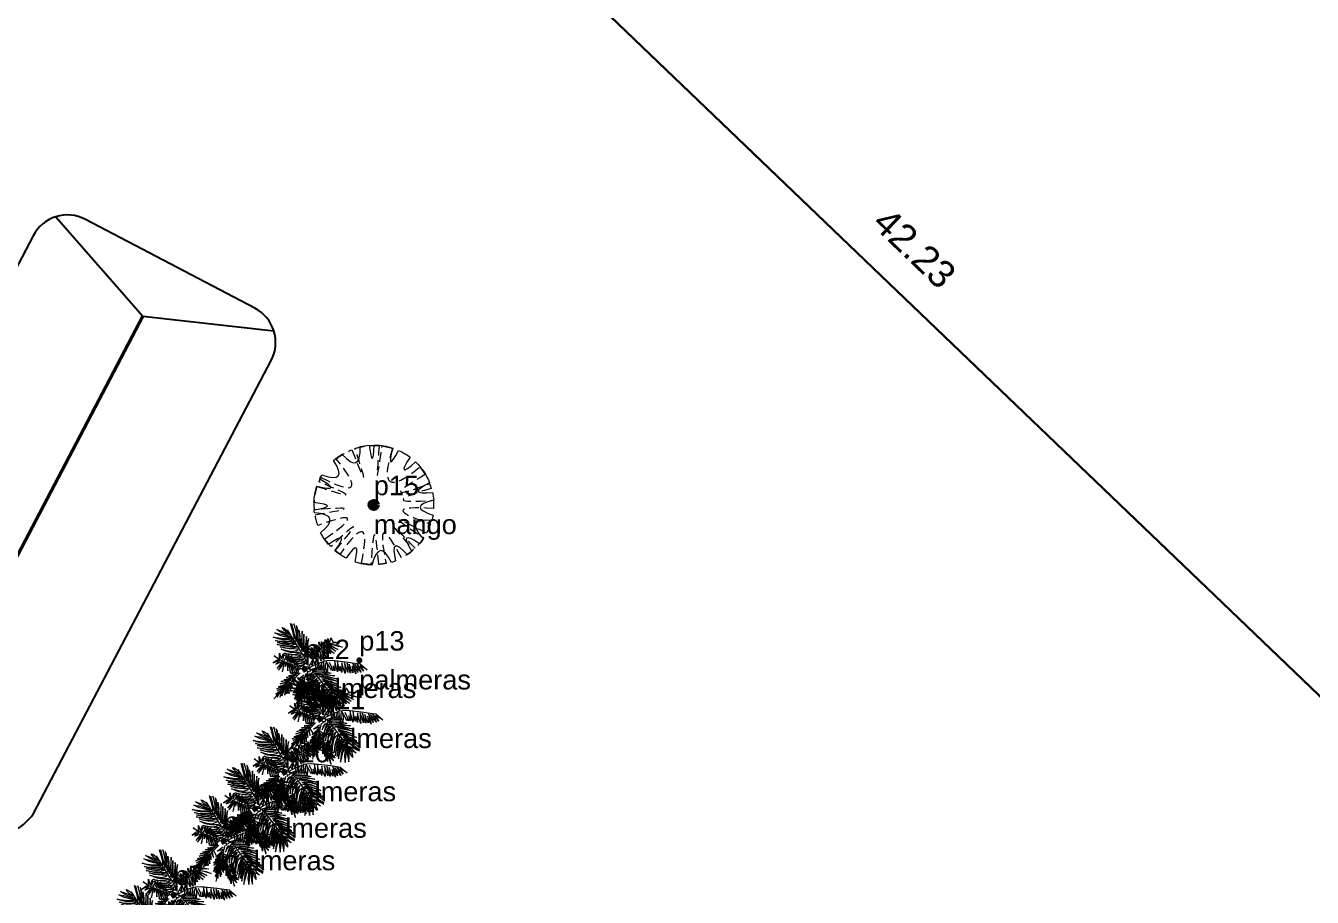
# Model space of a CAD drawing. Header units: metres. Extents: x 859577 to 860336, y 1645916 to 1646650.
# Drawn here: x 859988.49 to 860021.57, y 1646051.76 to 1646074.18 of the extents above; entities that cross this region are included whole.
import ezdxf

# ---------------------------------------------------------------- set-up
doc = ezdxf.new("R2010")
doc.units = ezdxf.units.M
doc.linetypes.add('DASHED', pattern=[0.75, 0.5, -0.25])
for name, color, linetype in [('A-SENDEROS', 97, 'Continuous'), ('C-PROP-LINE', 230, 'Continuous'), ('C-PROP-LINE-TEXT', 7, 'Continuous')]:
    doc.layers.add(name, color=color, linetype=linetype)
for name, color, linetype, lineweight in [('HATCH', 253, 'Continuous', 0), ('mango', 174, 'Continuous', 100), ('palmeras', 174, 'Continuous', 100), ('VEGETATION', 7, 'Continuous', 0), ('VIEW THIC 0.0', 7, 'Continuous', 0)]:
    doc.layers.add(name, color=color, linetype=linetype, lineweight=lineweight)
doc.styles.get("Standard").update_dxf_attribs({"font": 'arial.ttf'})

# ---------------------------------------------------------------- blocks, each defined once
blk = doc.blocks.new('06092026_CAMPO')
at = {"layer": 'mango'}
blk.add_point((859997.439, 1646061.853, 40.707), dxfattribs=at)
at = {"layer": 'palmeras'}
for p in [(859997.067, 1646057.857, 40.652), (859995.66, 1646057.637, 40.469), (859996.059, 1646056.349, 40.558), (859995.143, 1646054.982, 40.561), (859994.388, 1646054.042, 40.49), (859993.577, 1646053.207, 40.425), (859992.291, 1646051.821, 40.314)]:
    blk.add_point(p, dxfattribs=at)
at = {"layer": 'mango'}
for s, p in [('p15', (859997.439, 1646062.103)), ('mango', (859997.439, 1646061.103))]:
    blk.add_text(s, height=0.5, dxfattribs=at).set_placement(p)
at = {"layer": 'palmeras'}
for s, p in [('p12', (859995.66, 1646057.887)), ('p13', (859997.067, 1646058.107)), ('palmeras', (859995.66, 1646056.887)), ('palmeras', (859997.067, 1646057.107)), ('p11', (859996.059, 1646056.599)), ('palmeras', (859996.059, 1646055.599)), ('p10', (859995.143, 1646055.232)), ('p9', (859994.388, 1646054.292)), ('palmeras', (859995.143, 1646054.232)), ('p8', (859993.577, 1646053.457)), ('palmeras', (859994.388, 1646053.292)), ('palmeras', (859993.577, 1646052.457)), ('p7', (859992.291, 1646052.071))]:
    blk.add_text(s, height=0.5, dxfattribs=at).set_placement(p)
blk = doc.blocks.new('v8')
at = {"layer": 'VEGETATION', "extrusion": (-5.08599e-09, -1.37735e-08, 1)}
for p, q in [((18816.478, 35232.438, 0), (18816.463, 35232.465, 0)), ((18816.463, 35232.465, 0), (18816.487, 35232.457, 0)), ((18816.487, 35232.457, 0), (18816.531, 35232.425, 0)), ((18816.62, 35232.39, 0), (18816.584, 35232.522, 0)), ((18816.651, 35232.327, 0), (18816.598, 35232.519, 0)), ((18816.598, 35232.519, 0), (18816.624, 35232.412, 0)), ((18816.672, 35232.385, 0), (18816.63, 35232.518, 0)), ((18816.63, 35232.518, 0), (18816.662, 35232.386, 0)), ((18816.684, 35232.46, 0), (18816.666, 35232.495, 0)), ((18816.666, 35232.495, 0), (18816.687, 35232.358, 0)), ((18816.695, 35232.329, 0), (18816.684, 35232.46, 0)), ((18816.405, 35232.304, 0), (18816.336, 35232.327, 0)), ((18816.336, 35232.327, 0), (18816.411, 35232.317, 0)), ((18816.434, 35232.352, 0), (18816.359, 35232.39, 0)), ((18816.359, 35232.39, 0), (18816.425, 35232.377, 0)), ((18816.426, 35232.263, 0), (18816.369, 35232.282, 0)), ((18816.369, 35232.282, 0), (18816.441, 35232.271, 0)), ((18816.426, 35232.409, 0), (18816.385, 35232.438, 0)), ((18816.385, 35232.438, 0), (18816.455, 35232.413, 0)), ((18816.469, 35232.29, 0), (18816.405, 35232.304, 0)), ((18816.411, 35232.317, 0), (18816.488, 35232.307, 0)), ((18816.425, 35232.377, 0), (18816.49, 35232.359, 0)), ((18816.469, 35232.385, 0), (18816.426, 35232.409, 0)), ((18816.482, 35232.249, 0), (18816.426, 35232.263, 0)), ((18816.495, 35232.334, 0), (18816.434, 35232.352, 0)), ((18816.441, 35232.271, 0), (18816.515, 35232.27, 0)), ((18816.455, 35232.413, 0), (18816.507, 35232.392, 0)), ((18816.54, 35232.354, 0), (18816.469, 35232.385, 0)), ((18816.514, 35232.291, 0), (18816.469, 35232.29, 0)), ((18816.514, 35232.402, 0), (18816.478, 35232.438, 0)), ((18816.488, 35232.307, 0), (18816.547, 35232.311, 0)), ((18816.49, 35232.359, 0), (18816.547, 35232.339, 0)), ((18816.563, 35232.318, 0), (18816.495, 35232.334, 0)), ((18816.507, 35232.392, 0), (18816.562, 35232.368, 0)), ((18816.562, 35232.368, 0), (18816.514, 35232.402, 0)), ((18816.567, 35232.293, 0), (18816.514, 35232.291, 0)), ((18816.515, 35232.27, 0), (18816.564, 35232.274, 0)), ((18816.531, 35232.425, 0), (18816.567, 35232.374, 0)), ((18816.535, 35232.433, 0), (18816.77, 35232.055)), ((18816.6, 35232.264, 0), (18816.535, 35232.253, 0)), ((18816.59, 35232.332, 0), (18816.54, 35232.354, 0)), ((18816.547, 35232.339, 0), (18816.59, 35232.332, 0)), ((18816.547, 35232.311, 0), (18816.605, 35232.314, 0)), ((18816.605, 35232.314, 0), (18816.563, 35232.318, 0)), ((18816.564, 35232.274, 0), (18816.599, 35232.285, 0)), ((18816.618, 35232.3, 0), (18816.567, 35232.293, 0)), ((18816.599, 35232.285, 0), (18816.618, 35232.3, 0)), ((18816.642, 35232.268, 0), (18816.6, 35232.264, 0)), ((18816.638, 35232.306, 0), (18816.62, 35232.39, 0)), ((18816.624, 35232.412, 0), (18816.638, 35232.306, 0)), ((18816.627, 35232.257, 0), (18816.642, 35232.268, 0)), ((18816.663, 35232.265, 0), (18816.651, 35232.327, 0)), ((18816.662, 35232.386, 0), (18816.663, 35232.265, 0)), ((18816.679, 35232.295, 0), (18816.672, 35232.385, 0)), ((18816.686, 35232.238, 0), (18816.679, 35232.295, 0)), ((18816.687, 35232.358, 0), (18816.686, 35232.238, 0)), ((18816.702, 35232.23, 0), (18816.695, 35232.329, 0)), ((18816.724, 35232.289, 0), (18816.701, 35232.431, 0)), ((18816.701, 35232.431, 0), (18816.717, 35232.343, 0)), ((18816.717, 35232.343, 0), (18816.707, 35232.239, 0)), ((18816.721, 35232.185, 0), (18816.724, 35232.289, 0)), ((18816.744, 35232.333, 0), (18816.737, 35232.253, 0)), ((18816.749, 35232.413, 0), (18816.744, 35232.333, 0)), ((18816.747, 35232.178, 0), (18816.752, 35232.263, 0)), ((18816.752, 35232.263, 0), (18816.749, 35232.413, 0)), ((18816.77, 35232.268, 0), (18816.758, 35232.192, 0)), ((18816.773, 35232.369, 0), (18816.77, 35232.268, 0)), ((18816.78, 35232.248, 0), (18816.773, 35232.369, 0)), ((18816.81, 35232.339, 0), (18816.802, 35232.257, 0)), ((18816.816, 35232.241, 0), (18816.81, 35232.339, 0)), ((18816.84, 35232.31, 0), (18816.825, 35232.231, 0)), ((18816.828, 35232.17, 0), (18816.84, 35232.31, 0)), ((18816.992, 35232.203, 0), (18816.991, 35232.259, 0)), ((18816.991, 35232.259, 0), (18817.015, 35232.206, 0)), ((18817.03, 35232.204, 0), (18817.028, 35232.265, 0)), ((18817.028, 35232.265, 0), (18817.049, 35232.203, 0)), ((18817.072, 35232.226, 0), (18817.078, 35232.295, 0)), ((18817.078, 35232.295, 0), (18817.087, 35232.275, 0)), ((18817.087, 35232.275, 0), (18817.089, 35232.207, 0)), ((18817.102, 35232.243, 0), (18817.117, 35232.311, 0)), ((18817.117, 35232.311, 0), (18817.143, 35232.224, 0)), ((18817.145, 35232.24, 0), (18817.154, 35232.293, 0)), ((18817.154, 35232.293, 0), (18817.159, 35232.319, 0)), ((18817.159, 35232.319, 0), (18817.178, 35232.287, 0)), ((18817.178, 35232.287, 0), (18817.19, 35232.262, 0)), ((18817.19, 35232.262, 0), (18817.292, 35232.25, 0)), ((18816.481, 35232.201, 0), (18816.394, 35232.223, 0)), ((18816.394, 35232.223, 0), (18816.48, 35232.212, 0)), ((18816.477, 35232.228, 0), (18816.398, 35232.252, 0)), ((18816.398, 35232.252, 0), (18816.467, 35232.238, 0)), ((18816.427, 35232.014, 0), (18816.424, 35232.098)), ((18816.424, 35232.098), (18816.448, 35232.015, 0)), ((18816.507, 35232.168), (18816.436, 35232.19)), ((18816.436, 35232.19), (18816.496, 35232.179)), ((18816.503, 35232.132), (18816.447, 35232.158)), ((18816.447, 35232.158), (18816.494, 35232.145)), ((18816.448, 35232.015, 0), (18816.482, 35232.096)), ((18816.467, 35232.238, 0), (18816.527, 35232.235, 0)), ((18816.482, 35232.096), (18816.471, 35232.007, 0)), ((18816.545, 35232.219, 0), (18816.477, 35232.228, 0)), ((18816.48, 35232.212, 0), (18816.543, 35232.203, 0)), ((18816.531, 35232.192, 0), (18816.481, 35232.201, 0)), ((18816.535, 35232.253, 0), (18816.482, 35232.249, 0)), ((18816.545, 35232.083), (18816.493, 35232.099)), ((18816.493, 35232.099), (18816.558, 35232.087)), ((18816.494, 35232.145), (18816.55, 35232.132)), ((18816.494, 35232.065), (18816.52, 35232.078)), ((18816.496, 35232.179), (18816.56, 35232.172, 0)), ((18816.548, 35232.116), (18816.503, 35232.132)), ((18816.52, 35232.078), (18816.506, 35232.024, 0)), ((18816.562, 35232.16, 0), (18816.507, 35232.168)), ((18816.527, 35232.235, 0), (18816.579, 35232.243, 0)), ((18816.58, 35232.191, 0), (18816.531, 35232.192, 0)), ((18816.543, 35232.203, 0), (18816.599, 35232.21, 0)), ((18816.562, 35232.077), (18816.543, 35232.036)), ((18816.611, 35232.232, 0), (18816.545, 35232.219, 0)), ((18816.597, 35232.074), (18816.545, 35232.083)), ((18816.599, 35232.104), (18816.548, 35232.116)), ((18816.549, 35232.064), (18816.562, 35232.077)), ((18816.55, 35232.132), (18816.62, 35232.123)), ((18816.558, 35232.087), (18816.628, 35232.08)), ((18816.56, 35232.172, 0), (18816.611, 35232.174, 0)), ((18816.619, 35232.159, 0), (18816.562, 35232.16, 0)), ((18816.579, 35232.243, 0), (18816.627, 35232.257, 0)), ((18816.638, 35232.191, 0), (18816.58, 35232.191, 0)), ((18816.599, 35232.21, 0), (18816.637, 35232.224, 0)), ((18816.658, 35232.106), (18816.599, 35232.104)), ((18816.664, 35232.234, 0), (18816.611, 35232.232, 0)), ((18816.611, 35232.174, 0), (18816.677, 35232.191, 0)), ((18816.682, 35232.155, 0), (18816.619, 35232.159, 0)), ((18816.62, 35232.123), (18816.668, 35232.139, 0)), ((18816.628, 35232.08), (18816.673, 35232.089)), ((18816.637, 35232.224, 0), (18816.664, 35232.234, 0)), ((18816.677, 35232.191, 0), (18816.638, 35232.191, 0)), ((18816.708, 35232.11, 0), (18816.658, 35232.106)), ((18816.668, 35232.139, 0), (18816.693, 35232.151, 0)), ((18816.673, 35232.089), (18816.713, 35232.105, 0)), ((18816.693, 35232.151, 0), (18816.682, 35232.155, 0)), ((18816.705, 35232.198, 0), (18816.702, 35232.23, 0)), ((18816.707, 35232.239, 0), (18816.705, 35232.198, 0)), ((18816.713, 35232.105, 0), (18816.708, 35232.11, 0)), ((18816.778, 35232.067), (18816.711, 35232.102)), ((18816.711, 35232.102), (18816.762, 35232.085)), ((18816.728, 35232.176, 0), (18816.721, 35232.185, 0)), ((18816.737, 35232.253, 0), (18816.728, 35232.176, 0)), ((18816.758, 35232.192, 0), (18816.744, 35232.135, 0)), ((18816.744, 35232.135, 0), (18816.747, 35232.178, 0)), ((18816.762, 35232.085), (18816.807, 35232.066)), ((18816.785, 35232.177, 0), (18816.765, 35232.116, 0)), ((18816.765, 35232.116, 0), (18816.767, 35232.153, 0)), ((18816.767, 35232.153, 0), (18816.78, 35232.248, 0)), ((18816.899, 35232.04, 0), (18816.775, 35232.127, 0)), ((18816.775, 35232.127, 0), (18816.918, 35232.046, 0)), ((18816.812, 35232.148, 0), (18816.783, 35232.068)), ((18816.783, 35232.068), (18816.8, 35232.141, 0)), ((18816.802, 35232.257, 0), (18816.785, 35232.177, 0)), ((18816.793, 35232.035), (18816.814, 35232.079, 0)), ((18816.8, 35232.141, 0), (18816.816, 35232.241, 0)), ((18816.918, 35232.046, 0), (18816.806, 35232.149, 0)), ((18816.806, 35232.149, 0), (18816.94, 35232.06, 0)), ((18816.825, 35232.231, 0), (18816.812, 35232.148, 0)), ((18816.814, 35232.079, 0), (18816.828, 35232.17, 0)), ((18816.94, 35232.06, 0), (18816.834, 35232.18, 0)), ((18816.834, 35232.18, 0), (18816.959, 35232.068, 0)), ((18816.885, 35232.16, 0), (18816.883, 35232.18, 0)), ((18816.883, 35232.18, 0), (18816.958, 35232.104, 0)), ((18816.959, 35232.068, 0), (18816.885, 35232.16, 0)), ((18816.905, 35232.008), (18816.968, 35232.097, 0)), ((18816.933, 35232.152, 0), (18816.916, 35232.203, 0)), ((18816.916, 35232.203, 0), (18816.973, 35232.129, 0)), ((18816.958, 35232.104, 0), (18816.933, 35232.152, 0)), ((18816.983, 35232.121, 0), (18816.956, 35232.218, 0)), ((18816.956, 35232.218, 0), (18817.01, 35232.119, 0)), ((18816.968, 35232.097, 0), (18817.022, 35232.164, 0)), ((18816.976, 35232.111, 0), (18816.97, 35232.107, 0)), ((18816.97, 35232.107, 0), (18816.974, 35232.024, 0)), ((18816.973, 35232.129, 0), (18816.983, 35232.121, 0)), ((18816.995, 35232.049, 0), (18816.976, 35232.111, 0)), ((18817.01, 35232.119, 0), (18816.992, 35232.203, 0)), ((18817.03, 35232.049, 0), (18817.001, 35232.124, 0)), ((18817.001, 35232.124, 0), (18817.015, 35232.05, 0)), ((18817.015, 35232.206, 0), (18817.036, 35232.129, 0)), ((18817.022, 35232.164, 0), (18817.083, 35232.211, 0)), ((18817.089, 35232.043, 0), (18817.026, 35232.136, 0)), ((18817.026, 35232.136, 0), (18817.052, 35232.055, 0)), ((18817.036, 35232.129, 0), (18817.03, 35232.204, 0)), ((18817.049, 35232.203, 0), (18817.062, 35232.139, 0)), ((18817.064, 35232.13, 0), (18817.053, 35232.137, 0)), ((18817.053, 35232.137, 0), (18817.089, 35232.043, 0)), ((18817.062, 35232.139, 0), (18817.068, 35232.143, 0)), ((18817.128, 35232.062, 0), (18817.064, 35232.13, 0)), ((18817.068, 35232.143, 0), (18817.072, 35232.226, 0)), ((18817.207, 35232.094, 0), (18817.072, 35232.192, 0)), ((18817.072, 35232.192, 0), (18817.154, 35232.108, 0)), ((18817.158, 35232.088, 0), (18817.076, 35232.157, 0)), ((18817.076, 35232.157, 0), (18817.106, 35232.112, 0)), ((18817.083, 35232.211, 0), (18817.16, 35232.239, 0)), ((18817.089, 35232.207, 0), (18817.095, 35232.174, 0)), ((18817.232, 35232.127, 0), (18817.09, 35232.202, 0)), ((18817.09, 35232.202, 0), (18817.207, 35232.094, 0)), ((18817.095, 35232.174, 0), (18817.1, 35232.183, 0)), ((18817.1, 35232.183, 0), (18817.102, 35232.243, 0)), ((18817.106, 35232.112, 0), (18817.128, 35232.062, 0)), ((18817.261, 35232.151, 0), (18817.111, 35232.218, 0)), ((18817.111, 35232.218, 0), (18817.232, 35232.127, 0)), ((18817.223, 35232.209, 0), (18817.129, 35232.226, 0)), ((18817.129, 35232.226, 0), (18817.261, 35232.151, 0)), ((18817.143, 35232.224, 0), (18817.145, 35232.24, 0)), ((18817.154, 35232.231, 0), (18817.252, 35232.211, 0)), ((18817.154, 35232.108, 0), (18817.158, 35232.088, 0)), ((18817.16, 35232.239, 0), (18817.211, 35232.25, 0)), ((18817.211, 35232.25, 0), (18817.258, 35232.252, 0)), ((18817.27, 35232.195, 0), (18817.223, 35232.209, 0)), ((18817.252, 35232.211, 0), (18817.322, 35232.183, 0)), ((18817.258, 35232.252, 0), (18817.292, 35232.25, 0)), ((18817.322, 35232.183, 0), (18817.27, 35232.195, 0)), ((18816.389, 35231.995, 0), (18816.334, 35231.958, 0)), ((18816.334, 35231.958, 0), (18816.379, 35231.978, 0)), ((18816.418, 35232.009, 0), (18816.35, 35232.061, 0)), ((18816.35, 35232.061, 0), (18816.427, 35232.014, 0)), ((18816.43, 35231.993, 0), (18816.372, 35231.942, 0)), ((18816.372, 35231.942, 0), (18816.471, 35231.983, 0)), ((18816.379, 35231.978, 0), (18816.43, 35231.993, 0)), ((18816.471, 35231.983, 0), (18816.388, 35231.881, 0)), ((18816.417, 35232.005, 0), (18816.389, 35231.995, 0)), ((18816.429, 35231.894, 0), (18816.411, 35231.857, 0)), ((18816.411, 35231.857, 0), (18816.442, 35231.892, 0)), ((18816.655, 35231.914, 0), (18816.418, 35232.009, 0)), ((18816.473, 35231.989, 0), (18816.429, 35231.894, 0)), ((18816.442, 35231.892, 0), (18816.492, 35231.972, 0)), ((18816.468, 35231.833, 0), (18816.494, 35231.939, 0)), ((18816.483, 35231.932, 0), (18816.47, 35231.842, 0)), ((18816.471, 35232.007, 0), (18816.483, 35232.044)), ((18816.483, 35232.044), (18816.494, 35232.065)), ((18816.492, 35231.972, 0), (18816.483, 35231.932, 0)), ((18816.49, 35231.993, 0), (18816.515, 35232.026, 0)), ((18816.506, 35232.024, 0), (18816.49, 35231.993, 0)), ((18816.494, 35231.939, 0), (18816.515, 35231.968, 0)), ((18816.515, 35231.968, 0), (18816.506, 35231.908, 0)), ((18816.506, 35231.908, 0), (18816.531, 35231.965, 0)), ((18816.515, 35232.026, 0), (18816.549, 35232.064)), ((18816.52, 35231.997, 0), (18816.56, 35232.043)), ((18816.543, 35232.036), (18816.52, 35231.997, 0)), ((18816.531, 35231.965, 0), (18816.545, 35231.847, 0)), ((18816.606, 35232.031), (18816.533, 35232.054)), ((18816.533, 35232.054), (18816.6, 35232.041)), ((18816.564, 35232.024), (18816.534, 35231.978, 0)), ((18816.534, 35231.978, 0), (18816.579, 35232.02)), ((18816.545, 35231.847, 0), (18816.551, 35231.934, 0)), ((18816.605, 35232), (18816.547, 35232.019, 0)), ((18816.547, 35232.019, 0), (18816.619, 35232.004)), ((18816.551, 35231.934, 0), (18816.556, 35231.955, 0)), ((18816.556, 35231.955, 0), (18816.567, 35231.884, 0)), ((18816.557, 35231.971, 0), (18816.635, 35232.013)), ((18816.568, 35231.989, 0), (18816.557, 35231.971, 0)), ((18816.56, 35232.043), (18816.605, 35232.063)), ((18816.605, 35232.063), (18816.564, 35232.024)), ((18816.645, 35232.041), (18816.568, 35231.989, 0)), ((18816.574, 35231.888, 0), (18816.582, 35231.95, 0)), ((18816.579, 35232.02), (18816.604, 35232.032)), ((18816.582, 35231.95, 0), (18816.593, 35231.881, 0)), ((18816.618, 35231.988, 0), (18816.584, 35231.96, 0)), ((18816.584, 35231.96, 0), (18816.597, 35231.959, 0)), ((18816.652, 35232.068), (18816.597, 35232.074)), ((18816.597, 35231.959, 0), (18816.649, 35231.979, 0)), ((18816.6, 35232.041), (18816.656, 35232.043)), ((18816.604, 35232.032), (18816.645, 35232.041)), ((18816.666, 35231.996), (18816.605, 35232)), ((18816.651, 35232.029), (18816.606, 35232.031)), ((18816.61, 35231.862, 0), (18816.611, 35231.929, 0)), ((18816.713, 35231.977), (18816.611, 35231.985, 0)), ((18816.611, 35231.985, 0), (18816.682, 35231.979)), ((18816.611, 35231.929, 0), (18816.626, 35231.869, 0)), ((18816.661, 35231.952, 0), (18816.617, 35231.964, 0)), ((18816.617, 35231.964, 0), (18816.667, 35231.954, 0)), ((18816.688, 35232.018), (18816.618, 35231.988, 0)), ((18816.619, 35232.004), (18816.682, 35232.006)), ((18816.643, 35231.952, 0), (18816.631, 35231.942, 0)), ((18816.631, 35231.942, 0), (18816.646, 35231.941, 0)), ((18816.635, 35232.013), (18816.688, 35232.018)), ((18816.635, 35231.875, 0), (18816.645, 35231.917, 0)), ((18816.713, 35231.99), (18816.643, 35231.952, 0)), ((18816.645, 35231.917, 0), (18816.654, 35231.881, 0)), ((18816.646, 35231.941, 0), (18816.673, 35231.943, 0)), ((18816.649, 35231.979, 0), (18816.713, 35231.99)), ((18816.705, 35232.041), (18816.651, 35232.029)), ((18816.706, 35232.07), (18816.652, 35232.068)), ((18816.779, 35231.856, 0), (18816.655, 35231.914, 0)), ((18816.656, 35232.043), (18816.7, 35232.052)), ((18816.717, 35231.945, 0), (18816.661, 35231.952, 0)), ((18816.718, 35232.003), (18816.666, 35231.996)), ((18816.667, 35231.954, 0), (18816.712, 35231.957, 0)), ((18816.699, 35231.941, 0), (18816.67, 35231.921, 0)), ((18816.67, 35231.921, 0), (18816.686, 35231.916, 0)), ((18816.672, 35231.864, 0), (18816.681, 35231.892, 0)), ((18816.673, 35231.943, 0), (18816.757, 35231.967)), ((18816.675, 35231.915, 0), (18816.719, 35231.918, 0)), ((18816.732, 35231.909, 0), (18816.675, 35231.915, 0)), ((18816.681, 35231.892, 0), (18816.687, 35231.895, 0)), ((18816.682, 35232.006), (18816.725, 35232.031)), ((18816.682, 35231.979), (18816.73, 35231.99)), ((18816.686, 35231.916, 0), (18816.706, 35231.921, 0)), ((18816.687, 35231.895, 0), (18816.69, 35231.885, 0)), ((18816.757, 35231.967), (18816.699, 35231.941, 0)), ((18816.7, 35232.052), (18816.734, 35232.071)), ((18816.756, 35232.048), (18816.705, 35232.041)), ((18816.734, 35232.071), (18816.706, 35232.07)), ((18816.706, 35231.921, 0), (18816.783, 35231.939)), ((18816.712, 35231.957, 0), (18816.769, 35231.966)), ((18816.777, 35231.986), (18816.713, 35231.977)), ((18816.779, 35231.954), (18816.717, 35231.945, 0)), ((18816.767, 35232.015), (18816.718, 35232.003)), ((18816.719, 35231.918, 0), (18816.763, 35231.931, 0)), ((18816.783, 35231.939), (18816.72, 35231.896, 0)), ((18816.725, 35232.031), (18816.756, 35232.048)), ((18816.73, 35231.99), (18816.775, 35232.012)), ((18816.777, 35231.922, 0), (18816.732, 35231.909, 0)), ((18816.763, 35231.931, 0), (18816.807, 35231.954)), ((18816.775, 35232.012), (18816.767, 35232.015)), ((18816.769, 35231.966), (18816.787, 35231.977)), ((18816.77, 35232.055), (18816.838, 35231.926)), ((18816.789, 35231.983), (18816.777, 35231.986)), ((18816.874, 35232.038), (18816.778, 35232.067)), ((18816.807, 35231.954), (18816.779, 35231.954)), ((18816.787, 35231.977), (18816.789, 35231.983)), ((18816.807, 35232.066), (18816.899, 35232.04, 0)), ((18816.824, 35231.897, 0), (18816.82, 35231.897, 0)), ((18816.839, 35231.894, 0), (18816.905, 35232.008)), ((18816.839, 35231.894, 0), (18816.839, 35231.894, 0)), ((18816.843, 35231.882, 0), (18816.905, 35231.917)), ((18816.897, 35231.922), (18816.875, 35231.953)), ((18816.9, 35231.95), (18816.897, 35231.922)), ((18816.904, 35232.003), (18816.9, 35231.95)), ((18816.938, 35231.935), (18816.904, 35232.019)), ((18816.904, 35232.019), (18816.904, 35232.003)), ((18816.905, 35231.917), (18816.994, 35231.959)), ((18816.947, 35232.004), (18816.938, 35231.935)), ((18816.946, 35232.074, 0), (18816.943, 35232.064, 0)), ((18816.943, 35232.064, 0), (18816.947, 35232.004)), ((18816.956, 35232.041, 0), (18816.946, 35232.074, 0)), ((18816.948, 35231.905), (18816.953, 35231.936)), ((18816.955, 35231.866, 0), (18816.948, 35231.905)), ((18816.973, 35231.925), (18816.955, 35231.866, 0)), ((18816.965, 35231.974), (18816.956, 35232.041, 0)), ((18816.976, 35231.955), (18816.965, 35231.974)), ((18816.995, 35231.953), (18816.973, 35231.925)), ((18816.974, 35232.024, 0), (18816.976, 35231.955)), ((18816.992, 35231.919), (18816.995, 35231.953)), ((18817.018, 35231.925), (18816.992, 35231.866)), ((18816.992, 35231.866), (18816.992, 35231.919)), ((18816.994, 35231.959), (18817.069, 35231.987, 0)), ((18817.022, 35231.99, 0), (18816.995, 35232.049, 0)), ((18817.015, 35232.05, 0), (18817.022, 35231.99, 0)), ((18817.03, 35231.97), (18817.018, 35231.925)), ((18817.024, 35231.859), (18817.028, 35231.903)), ((18817.042, 35231.891), (18817.024, 35231.859)), ((18817.028, 35231.903), (18817.035, 35231.97)), ((18817.059, 35231.999, 0), (18817.03, 35232.049, 0)), ((18817.035, 35231.97), (18817.03, 35231.97)), ((18817.055, 35231.929), (18817.042, 35231.891)), ((18817.052, 35232.055, 0), (18817.059, 35231.999, 0)), ((18817.061, 35231.894), (18817.059, 35231.971)), ((18817.07, 35231.842), (18817.061, 35231.894)), ((18817.069, 35231.987, 0), (18817.105, 35231.992, 0)), ((18817.081, 35231.906), (18817.07, 35231.842)), ((18817.083, 35231.961), (18817.081, 35231.906)), ((18817.095, 35231.871), (18817.081, 35231.919)), ((18817.129, 35231.926), (18817.093, 35231.986, 0)), ((18817.105, 35231.992, 0), (18817.178, 35231.997, 0)), ((18817.107, 35231.96, 0), (18817.115, 35231.895)), ((18817.115, 35231.895), (18817.111, 35231.823)), ((18817.168, 35231.848), (18817.129, 35231.926)), ((18817.171, 35231.904), (18817.144, 35231.966, 0)), ((18817.186, 35231.848), (18817.171, 35231.904)), ((18817.178, 35231.997, 0), (18817.411, 35231.971, 0)), ((18817.22, 35231.845), (18817.196, 35231.917)), ((18817.196, 35231.917), (18817.198, 35231.849)), ((18817.254, 35231.829), (18817.216, 35231.984, 0)), ((18817.216, 35231.984, 0), (18817.22, 35231.845)), ((18817.287, 35231.843), (18817.257, 35231.978, 0)), ((18817.257, 35231.978, 0), (18817.257, 35231.846)), ((18817.295, 35231.914, 0), (18817.287, 35231.843)), ((18817.319, 35231.823), (18817.295, 35231.914, 0)), ((18817.341, 35231.873, 0), (18817.319, 35231.959, 0)), ((18817.319, 35231.959, 0), (18817.319, 35231.823)), ((18817.405, 35231.819), (18817.359, 35231.959, 0)), ((18817.359, 35231.959, 0), (18817.361, 35231.899, 0)), ((18817.361, 35231.899, 0), (18817.368, 35231.809)), ((18817.441, 35231.811), (18817.393, 35231.956, 0)), ((18817.393, 35231.956, 0), (18817.4, 35231.876, 0)), ((18817.411, 35231.971, 0), (18817.504, 35231.956, 0)), ((18817.451, 35231.865, 0), (18817.425, 35231.939, 0)), ((18817.425, 35231.939, 0), (18817.44, 35231.851, 0)), ((18817.517, 35231.8), (18817.466, 35231.911, 0)), ((18817.466, 35231.911, 0), (18817.478, 35231.817)), ((18817.546, 35231.821, 0), (18817.477, 35231.948, 0)), ((18817.477, 35231.948, 0), (18817.517, 35231.8)), ((18817.504, 35231.956, 0), (18817.582, 35231.945, 0)), ((18817.594, 35231.826, 0), (18817.506, 35231.939, 0)), ((18817.506, 35231.939, 0), (18817.536, 35231.874, 0)), ((18817.628, 35231.842, 0), (18817.534, 35231.947, 0)), ((18817.534, 35231.947, 0), (18817.594, 35231.826, 0)), ((18817.683, 35231.861, 0), (18817.58, 35231.92, 0)), ((18817.58, 35231.92, 0), (18817.628, 35231.842, 0)), ((18817.582, 35231.945, 0), (18817.683, 35231.861, 0)), ((18816.346, 35231.445, 0), (18816.719, 35231.817, 0)), ((18816.437, 35231.659, 0), (18816.588, 35231.712, 0)), ((18816.449, 35231.691, 0), (18816.627, 35231.74, 0)), ((18816.588, 35231.712, 0), (18816.449, 35231.691, 0)), ((18816.49, 35231.715, 0), (18816.642, 35231.757, 0)), ((18816.627, 35231.74, 0), (18816.49, 35231.715, 0)), ((18816.52, 35231.748, 0), (18816.671, 35231.783, 0)), ((18816.642, 35231.757, 0), (18816.52, 35231.748, 0)), ((18816.557, 35231.773, 0), (18816.702, 35231.81, 0)), ((18816.671, 35231.783, 0), (18816.557, 35231.773, 0)), ((18816.567, 35231.884, 0), (18816.583, 35231.815, 0)), ((18816.583, 35231.815, 0), (18816.574, 35231.888, 0)), ((18816.581, 35231.808, 0), (18816.704, 35231.834, 0)), ((18816.702, 35231.81, 0), (18816.581, 35231.808, 0)), ((18816.593, 35231.881, 0), (18816.615, 35231.803, 0)), ((18816.602, 35231.702, 0), (18816.613, 35231.712, 0)), ((18816.615, 35231.803, 0), (18816.61, 35231.862, 0)), ((18816.613, 35231.712, 0), (18816.641, 35231.636, 0)), ((18816.626, 35231.869, 0), (18816.639, 35231.814, 0)), ((18816.626, 35231.725, 0), (18816.639, 35231.737, 0)), ((18816.641, 35231.636, 0), (18816.626, 35231.725, 0)), ((18816.639, 35231.814, 0), (18816.635, 35231.875, 0)), ((18816.639, 35231.737, 0), (18816.685, 35231.659, 0)), ((18816.654, 35231.881, 0), (18816.663, 35231.817, 0)), ((18816.663, 35231.817, 0), (18816.672, 35231.864, 0)), ((18816.663, 35231.601, 0), (18816.77, 35231.716, 0)), ((18816.672, 35231.644, 0), (18816.782, 35231.753, 0)), ((18816.77, 35231.716, 0), (18816.672, 35231.644, 0)), ((18816.681, 35231.295, 0), (18816.806, 35231.808, 0)), ((18816.69, 35231.885, 0), (18816.688, 35231.839, 0)), ((18816.688, 35231.839, 0), (18816.703, 35231.865, 0)), ((18816.692, 35231.728, 0), (18816.778, 35231.79, 0)), ((18816.782, 35231.753, 0), (18816.692, 35231.728, 0)), ((18816.703, 35231.865, 0), (18816.721, 35231.878, 0)), ((18816.766, 35231.859, 0), (18816.765, 35231.856, 0)), ((18816.81, 35231.848, 0), (18816.806, 35231.85, 0)), ((18816.827, 35231.77, 0), (18816.813, 35231.715, 0)), ((18816.813, 35231.715, 0), (18816.831, 35231.756, 0)), ((18816.855, 35231.808, 0), (18816.827, 35231.77, 0)), ((18816.831, 35231.756, 0), (18816.859, 35231.792, 0)), ((18816.855, 35231.833, 0), (18816.834, 35231.83, 0)), ((18816.849, 35231.874, 0), (18816.842, 35231.875, 0)), ((18816.855, 35231.744, 0), (18816.842, 35231.689, 0)), ((18816.843, 35231.882, 0), (18816.848, 35231.881, 0)), ((18816.846, 35231.694, 0), (18816.865, 35231.735, 0)), ((18816.848, 35231.881, 0), (18816.859, 35231.875, 0)), ((18816.886, 35231.799, 0), (18816.855, 35231.744, 0)), ((18816.884, 35231.728, 0), (18816.855, 35231.631, 0)), ((18816.859, 35231.875, 0), (18816.881, 35231.863, 0)), ((18816.859, 35231.792, 0), (18816.896, 35231.825, 0)), ((18816.865, 35231.735, 0), (18816.894, 35231.785, 0)), ((18816.875, 35231.699, 0), (18816.903, 35231.74, 0)), ((18816.978, 35231.755, 0), (18816.881, 35231.863, 0)), ((18816.915, 35231.785, 0), (18816.884, 35231.728, 0)), ((18816.885, 35231.868, 0), (18816.933, 35231.884)), ((18816.91, 35231.724, 0), (18816.885, 35231.679, 0)), ((18816.896, 35231.825, 0), (18816.886, 35231.799, 0)), ((18816.894, 35231.785, 0), (18816.91, 35231.799, 0)), ((18816.9, 35231.689, 0), (18816.939, 35231.721, 0)), ((18816.903, 35231.74, 0), (18816.939, 35231.775, 0)), ((18816.953, 35231.875), (18816.904, 35231.853, 0)), ((18816.904, 35231.853, 0), (18816.953, 35231.86, 0)), ((18816.949, 35231.854, 0), (18816.909, 35231.839, 0)), ((18816.909, 35231.839, 0), (18816.962, 35231.835, 0)), ((18816.91, 35231.799, 0), (18816.916, 35231.798, 0)), ((18816.939, 35231.766, 0), (18816.91, 35231.724, 0)), ((18816.916, 35231.798, 0), (18816.915, 35231.785, 0)), ((18816.933, 35231.884), (18816.989, 35231.888)), ((18816.965, 35231.825, 0), (18816.934, 35231.819, 0)), ((18816.939, 35231.775, 0), (18816.939, 35231.766, 0)), ((18816.939, 35231.721, 0), (18816.966, 35231.744, 0)), ((18816.966, 35231.744, 0), (18816.941, 35231.698, 0)), ((18816.943, 35231.805, 0), (18817.015, 35231.809, 0)), ((18816.987, 35231.858), (18816.949, 35231.854, 0)), ((18816.95, 35231.69, 0), (18816.98, 35231.715, 0)), ((18816.989, 35231.888), (18816.953, 35231.875)), ((18816.953, 35231.86, 0), (18817.009, 35231.861)), ((18816.97, 35231.799, 0), (18816.955, 35231.794, 0)), ((18816.962, 35231.835, 0), (18817.032, 35231.833, 0)), ((18817.008, 35231.824, 0), (18816.965, 35231.825, 0)), ((18816.967, 35231.783, 0), (18817.015, 35231.787, 0)), ((18816.98, 35231.715, 0), (18816.968, 35231.689, 0)), ((18816.989, 35231.799, 0), (18816.97, 35231.799, 0)), ((18817.247, 35231.4, 0), (18816.978, 35231.755, 0)), ((18817.051, 35231.861), (18816.987, 35231.858)), ((18817.015, 35231.798, 0), (18816.989, 35231.799, 0)), ((18817.079, 35231.76, 0), (18816.994, 35231.762, 0)), ((18816.994, 35231.762, 0), (18817.068, 35231.751, 0)), ((18817.088, 35231.814, 0), (18817.008, 35231.824, 0)), ((18817.009, 35231.861), (18817.051, 35231.861)), ((18817.015, 35231.809, 0), (18817.085, 35231.801, 0)), ((18817.061, 35231.792, 0), (18817.015, 35231.798, 0)), ((18817.015, 35231.787, 0), (18817.106, 35231.768, 0)), ((18817.032, 35231.833, 0), (18817.088, 35231.83)), ((18817.097, 35231.725, 0), (18817.032, 35231.729, 0)), ((18817.032, 35231.729, 0), (18817.068, 35231.717, 0)), ((18817.112, 35231.781, 0), (18817.061, 35231.792, 0)), ((18817.068, 35231.751, 0), (18817.167, 35231.732, 0)), ((18817.068, 35231.717, 0), (18817.161, 35231.695, 0)), ((18817.161, 35231.743, 0), (18817.079, 35231.76, 0)), ((18817.085, 35231.801, 0), (18817.149, 35231.785, 0)), ((18817.088, 35231.83), (18817.166, 35231.81)), ((18817.143, 35231.807), (18817.088, 35231.814, 0)), ((18817.111, 35231.823), (18817.095, 35231.871)), ((18817.177, 35231.712, 0), (18817.097, 35231.725, 0)), ((18817.106, 35231.768, 0), (18817.241, 35231.729, 0)), ((18817.185, 35231.774, 0), (18817.112, 35231.781, 0)), ((18817.166, 35231.81), (18817.143, 35231.807)), ((18817.149, 35231.785, 0), (18817.219, 35231.773)), ((18817.241, 35231.729, 0), (18817.161, 35231.743, 0)), ((18817.167, 35231.732, 0), (18817.256, 35231.691, 0)), ((18817.178, 35231.877), (18817.168, 35231.848)), ((18817.256, 35231.691, 0), (18817.177, 35231.712, 0)), ((18817.219, 35231.773), (18817.185, 35231.774, 0)), ((18817.198, 35231.849), (18817.186, 35231.848)), ((18817.257, 35231.846), (18817.254, 35231.829)), ((18817.368, 35231.809), (18817.341, 35231.873, 0)), ((18817.4, 35231.876, 0), (18817.405, 35231.819)), ((18817.44, 35231.851, 0), (18817.441, 35231.811)), ((18817.478, 35231.817), (18817.451, 35231.865, 0)), ((18817.536, 35231.874, 0), (18817.546, 35231.821, 0)), ((18816.374, 35231.511, 0), (18816.496, 35231.61, 0)), ((18816.462, 35231.57, 0), (18816.374, 35231.511, 0)), ((18816.377, 35231.49, 0), (18816.426, 35231.532, 0)), ((18816.386, 35231.588, 0), (18816.536, 35231.656, 0)), ((18816.525, 35231.637, 0), (18816.386, 35231.588, 0)), ((18816.386, 35231.467, 0), (18816.462, 35231.567, 0)), ((18816.426, 35231.532, 0), (18816.386, 35231.467, 0)), ((18816.398, 35231.563, 0), (18816.525, 35231.637, 0)), ((18816.496, 35231.61, 0), (18816.398, 35231.563, 0)), ((18816.413, 35231.618, 0), (18816.573, 35231.683, 0)), ((18816.536, 35231.656, 0), (18816.413, 35231.618, 0)), ((18816.43, 35231.47, 0), (18816.487, 35231.584, 0)), ((18816.462, 35231.567, 0), (18816.43, 35231.47, 0)), ((18816.573, 35231.683, 0), (18816.437, 35231.659, 0)), ((18816.458, 35231.486, 0), (18816.506, 35231.606, 0)), ((18816.487, 35231.584, 0), (18816.458, 35231.486, 0)), ((18816.501, 35231.498, 0), (18816.519, 35231.628, 0)), ((18816.506, 35231.606, 0), (18816.501, 35231.498, 0)), ((18816.519, 35231.628, 0), (18816.52, 35231.514, 0)), ((18816.52, 35231.514, 0), (18816.53, 35231.634, 0)), ((18816.53, 35231.634, 0), (18816.542, 35231.518, 0)), ((18816.542, 35231.518, 0), (18816.548, 35231.644, 0)), ((18816.548, 35231.644, 0), (18816.566, 35231.522, 0)), ((18816.566, 35231.522, 0), (18816.567, 35231.661, 0)), ((18816.567, 35231.661, 0), (18816.588, 35231.547, 0)), ((18816.588, 35231.547, 0), (18816.587, 35231.68, 0)), ((18816.587, 35231.68, 0), (18816.608, 35231.609, 0)), ((18816.608, 35231.609, 0), (18816.602, 35231.702, 0)), ((18816.641, 35231.559, 0), (18816.768, 35231.693, 0)), ((18816.749, 35231.649, 0), (18816.641, 35231.559, 0)), ((18816.641, 35231.438, 0), (18816.733, 35231.574, 0)), ((18816.734, 35231.553, 0), (18816.641, 35231.438, 0)), ((18816.647, 35231.525, 0), (18816.749, 35231.649, 0)), ((18816.751, 35231.616, 0), (18816.647, 35231.525, 0)), ((18816.648, 35231.478, 0), (18816.751, 35231.616, 0)), ((18816.733, 35231.574, 0), (18816.648, 35231.478, 0)), ((18816.768, 35231.693, 0), (18816.663, 35231.601, 0)), ((18816.664, 35231.423, 0), (18816.734, 35231.553, 0)), ((18816.786, 35231.421, 0), (18816.734, 35231.542, 0)), ((18816.734, 35231.542, 0), (18816.794, 35231.445, 0)), ((18816.794, 35231.445, 0), (18816.739, 35231.552, 0)), ((18816.739, 35231.552, 0), (18816.811, 35231.46, 0)), ((18816.811, 35231.46, 0), (18816.75, 35231.57, 0)), ((18816.75, 35231.57, 0), (18816.829, 35231.476, 0)), ((18816.829, 35231.476, 0), (18816.757, 35231.595, 0)), ((18816.757, 35231.595, 0), (18816.834, 35231.509, 0)), ((18816.834, 35231.509, 0), (18816.764, 35231.621, 0)), ((18816.764, 35231.621, 0), (18816.82, 35231.572, 0)), ((18816.766, 35231.648, 0), (18816.77, 35231.663, 0)), ((18816.82, 35231.572, 0), (18816.766, 35231.648, 0)), ((18816.77, 35231.663, 0), (18816.833, 35231.613, 0)), ((18816.774, 35231.68, 0), (18816.779, 35231.697, 0)), ((18816.833, 35231.613, 0), (18816.774, 35231.68, 0)), ((18816.779, 35231.697, 0), (18816.859, 35231.655, 0)), ((18816.903, 35231.355, 0), (18816.813, 35231.624, 0)), ((18816.838, 35231.644, 0), (18816.846, 35231.694, 0)), ((18816.842, 35231.689, 0), (18816.838, 35231.644, 0)), ((18816.855, 35231.631, 0), (18816.875, 35231.699, 0)), ((18816.864, 35231.559, 0), (18816.876, 35231.631, 0)), ((18816.867, 35231.619, 0), (18816.864, 35231.559, 0)), ((18816.885, 35231.679, 0), (18816.867, 35231.619, 0)), ((18816.946, 35231.448, 0), (18816.868, 35231.544, 0)), ((18816.868, 35231.544, 0), (18816.942, 35231.474, 0)), ((18816.876, 35231.631, 0), (18816.9, 35231.689, 0)), ((18816.896, 35231.61, 0), (18816.892, 35231.534, 0)), ((18816.892, 35231.534, 0), (18816.903, 35231.601, 0)), ((18816.942, 35231.474, 0), (18816.892, 35231.544, 0)), ((18816.892, 35231.544, 0), (18816.932, 35231.527, 0)), ((18816.911, 35231.653, 0), (18816.896, 35231.61, 0)), ((18816.932, 35231.527, 0), (18816.899, 35231.572, 0)), ((18816.903, 35231.601, 0), (18816.925, 35231.652, 0)), ((18816.941, 35231.698, 0), (18816.911, 35231.653, 0)), ((18816.92, 35231.48, 0), (18816.932, 35231.545, 0)), ((18816.923, 35231.534, 0), (18816.92, 35231.48, 0)), ((18816.933, 35231.586, 0), (18816.923, 35231.534, 0)), ((18816.925, 35231.652, 0), (18816.95, 35231.69, 0)), ((18816.932, 35231.545, 0), (18816.95, 35231.613, 0)), ((18816.948, 35231.639, 0), (18816.933, 35231.586, 0)), ((18816.968, 35231.689, 0), (18816.948, 35231.639, 0)), ((18816.95, 35231.613, 0), (18816.974, 35231.651, 0)), ((18816.956, 35231.525, 0), (18816.954, 35231.477, 0)), ((18816.962, 35231.577, 0), (18816.956, 35231.525, 0)), ((18816.985, 35231.632, 0), (18816.962, 35231.577, 0)), ((18816.971, 35231.521, 0), (18816.988, 35231.59, 0)), ((18816.974, 35231.651, 0), (18817.004, 35231.683, 0)), ((18817.007, 35231.677, 0), (18816.985, 35231.632, 0)), ((18816.988, 35231.59, 0), (18817.019, 35231.63, 0)), ((18817.001, 35231.523, 0), (18816.989, 35231.468, 0)), ((18817.021, 35231.576, 0), (18817.001, 35231.523, 0)), ((18817.004, 35231.683, 0), (18817.007, 35231.677, 0)), ((18817.012, 35231.516, 0), (18817.032, 35231.563, 0)), ((18817.019, 35231.63, 0), (18817.039, 35231.648, 0)), ((18817.037, 35231.528, 0), (18817.02, 35231.483, 0)), ((18817.04, 35231.637, 0), (18817.021, 35231.576, 0)), ((18817.032, 35231.563, 0), (18817.071, 35231.619, 0)), ((18817.034, 35231.49, 0), (18817.062, 35231.54, 0)), ((18817.057, 35231.582, 0), (18817.037, 35231.528, 0)), ((18817.039, 35231.648, 0), (18817.04, 35231.637, 0)), ((18817.101, 35231.694, 0), (18817.042, 35231.701, 0)), ((18817.042, 35231.701, 0), (18817.084, 35231.689, 0)), ((18817.086, 35231.543, 0), (18817.05, 35231.486, 0)), ((18817.071, 35231.619, 0), (18817.057, 35231.582, 0)), ((18817.062, 35231.54, 0), (18817.088, 35231.57, 0)), ((18817.15, 35231.653, 0), (18817.075, 35231.672, 0)), ((18817.075, 35231.672, 0), (18817.082, 35231.662, 0)), ((18817.082, 35231.662, 0), (18817.179, 35231.628, 0)), ((18817.084, 35231.689, 0), (18817.165, 35231.664, 0)), ((18817.085, 35231.51, 0), (18817.116, 35231.549, 0)), ((18817.106, 35231.592, 0), (18817.086, 35231.543, 0)), ((18817.126, 35231.63, 0), (18817.088, 35231.643, 0)), ((18817.088, 35231.643, 0), (18817.117, 35231.629, 0)), ((18817.088, 35231.57, 0), (18817.106, 35231.592, 0)), ((18817.176, 35231.679, 0), (18817.101, 35231.694, 0)), ((18817.13, 35231.559, 0), (18817.112, 35231.521, 0)), ((18817.116, 35231.549, 0), (18817.13, 35231.559, 0)), ((18817.117, 35231.629, 0), (18817.206, 35231.586, 0)), ((18817.231, 35231.569, 0), (18817.118, 35231.611, 0)), ((18817.118, 35231.611, 0), (18817.169, 35231.584, 0)), ((18817.228, 35231.602, 0), (18817.126, 35231.63, 0)), ((18817.152, 35231.525, 0), (18817.127, 35231.481, 0)), ((18817.131, 35231.512, 0), (18817.152, 35231.525, 0)), ((18817.248, 35231.536, 0), (18817.136, 35231.58, 0)), ((18817.136, 35231.58, 0), (18817.189, 35231.546, 0)), ((18817.228, 35231.631, 0), (18817.15, 35231.653, 0)), ((18817.161, 35231.695, 0), (18817.272, 35231.646, 0)), ((18817.165, 35231.664, 0), (18817.304, 35231.608, 0)), ((18817.259, 35231.491, 0), (18817.165, 35231.542, 0)), ((18817.165, 35231.542, 0), (18817.237, 35231.495, 0)), ((18817.169, 35231.584, 0), (18817.251, 35231.545, 0)), ((18817.272, 35231.646, 0), (18817.176, 35231.679, 0)), ((18817.179, 35231.628, 0), (18817.304, 35231.556, 0)), ((18817.189, 35231.546, 0), (18817.35, 35231.428, 0)), ((18817.206, 35231.586, 0), (18817.325, 35231.529, 0)), ((18817.304, 35231.608, 0), (18817.228, 35231.631, 0)), ((18817.304, 35231.556, 0), (18817.228, 35231.602, 0)), ((18817.351, 35231.5, 0), (18817.231, 35231.569, 0)), ((18817.36, 35231.459, 0), (18817.248, 35231.536, 0)), ((18817.251, 35231.545, 0), (18817.36, 35231.459, 0)), ((18817.325, 35231.529, 0), (18817.351, 35231.5, 0)), ((18816.723, 35231.514, 0), (18816.664, 35231.423, 0)), ((18816.671, 35231.367, 0), (18816.723, 35231.514, 0)), ((18816.715, 35231.463, 0), (18816.671, 35231.367, 0)), ((18816.684, 35231.35, 0), (18816.704, 35231.411, 0)), ((18816.704, 35231.335, 0), (18816.717, 35231.46, 0)), ((18816.704, 35231.411, 0), (18816.704, 35231.335, 0)), ((18816.717, 35231.46, 0), (18816.74, 35231.361, 0)), ((18816.74, 35231.361, 0), (18816.729, 35231.488, 0)), ((18816.729, 35231.488, 0), (18816.756, 35231.389, 0)), ((18816.756, 35231.389, 0), (18816.734, 35231.516, 0)), ((18816.734, 35231.516, 0), (18816.786, 35231.421, 0)), ((18816.839, 35231.449, 0), (18816.831, 35231.395, 0)), ((18816.848, 35231.479, 0), (18816.839, 35231.449, 0)), ((18816.845, 35231.401, 0), (18816.848, 35231.479, 0)), ((18816.847, 35231.395, 0), (18816.845, 35231.401, 0)), ((18816.853, 35231.335, 0), (18816.847, 35231.395, 0)), ((18816.863, 35231.454, 0), (18816.853, 35231.335, 0)), ((18816.903, 35231.477, 0), (18816.855, 35231.521, 0)), ((18816.855, 35231.521, 0), (18816.87, 35231.513, 0)), ((18816.87, 35231.311, 0), (18816.863, 35231.454, 0)), ((18816.87, 35231.513, 0), (18816.946, 35231.448, 0)), ((18816.874, 35231.338, 0), (18816.87, 35231.311, 0)), ((18816.876, 35231.34, 0), (18816.874, 35231.338, 0)), ((18816.875, 35231.466, 0), (18816.879, 35231.468, 0)), ((18816.976, 35231.376, 0), (18816.875, 35231.466, 0)), ((18817.001, 35231.316, 0), (18816.875, 35231.466, 0)), ((18816.882, 35231.404, 0), (18816.875, 35231.421, 0)), ((18816.875, 35231.421, 0), (18816.876, 35231.34, 0)), ((18816.879, 35231.468, 0), (18816.961, 35231.399, 0)), ((18816.886, 35231.299, 0), (18816.882, 35231.404, 0)), ((18816.896, 35231.38, 0), (18816.892, 35231.262, 0)), ((18816.901, 35231.363, 0), (18816.899, 35231.373, 0)), ((18816.899, 35231.373, 0), (18816.968, 35231.322, 0)), ((18816.901, 35231.392, 0), (18816.981, 35231.316, 0)), ((18816.901, 35231.392, 0), (18817.001, 35231.316, 0)), ((18816.947, 35231.324, 0), (18816.901, 35231.363, 0)), ((18816.902, 35231.347, 0), (18816.94, 35231.226, 0)), ((18816.947, 35231.431, 0), (18816.903, 35231.477, 0)), ((18816.93, 35231.317, 0), (18816.908, 35231.349, 0)), ((18816.908, 35231.349, 0), (18816.946, 35231.321, 0)), ((18816.961, 35231.399, 0), (18816.911, 35231.458, 0)), ((18816.911, 35231.458, 0), (18816.947, 35231.431, 0)), ((18816.976, 35231.281, 0), (18816.913, 35231.35, 0)), ((18816.942, 35231.229, 0), (18816.913, 35231.337, 0)), ((18816.913, 35231.337, 0), (18816.976, 35231.274, 0)), ((18816.954, 35231.477, 0), (18816.959, 35231.416, 0)), ((18816.959, 35231.416, 0), (18816.963, 35231.464, 0)), ((18816.963, 35231.464, 0), (18816.971, 35231.521, 0)), ((18816.989, 35231.468, 0), (18816.984, 35231.394, 0)), ((18816.984, 35231.394, 0), (18816.996, 35231.454, 0)), ((18816.996, 35231.454, 0), (18817.012, 35231.516, 0)), ((18817.011, 35231.433, 0), (18817, 35231.343, 0)), ((18817, 35231.343, 0), (18817.021, 35231.427, 0)), ((18817.02, 35231.483, 0), (18817.011, 35231.433, 0)), ((18817.021, 35231.427, 0), (18817.034, 35231.49, 0)), ((18817.034, 35231.419, 0), (18817.029, 35231.336, 0)), ((18817.029, 35231.336, 0), (18817.041, 35231.406, 0)), ((18817.05, 35231.486, 0), (18817.034, 35231.419, 0)), ((18817.041, 35231.406, 0), (18817.059, 35231.464, 0)), ((18817.047, 35231.299, 0), (18817.062, 35231.37, 0)), ((18817.049, 35231.359, 0), (18817.047, 35231.299, 0)), ((18817.056, 35231.416, 0), (18817.049, 35231.359, 0)), ((18817.079, 35231.465, 0), (18817.056, 35231.416, 0)), ((18817.059, 35231.464, 0), (18817.085, 35231.51, 0)), ((18817.062, 35231.37, 0), (18817.087, 35231.439, 0)), ((18817.112, 35231.521, 0), (18817.079, 35231.465, 0)), ((18817.09, 35231.389, 0), (18817.081, 35231.325, 0)), ((18817.087, 35231.439, 0), (18817.109, 35231.484, 0)), ((18817.106, 35231.431, 0), (18817.09, 35231.389, 0)), ((18817.095, 35231.326, 0), (18817.113, 35231.401, 0)), ((18817.127, 35231.481, 0), (18817.106, 35231.431, 0)), ((18817.109, 35231.484, 0), (18817.131, 35231.512, 0)), ((18817.113, 35231.401, 0), (18817.137, 35231.455, 0)), ((18817.14, 35231.398, 0), (18817.135, 35231.335, 0)), ((18817.137, 35231.455, 0), (18817.16, 35231.508, 0)), ((18817.149, 35231.467, 0), (18817.14, 35231.398, 0)), ((18817.16, 35231.508, 0), (18817.149, 35231.467, 0)), ((18817.155, 35231.318, 0), (18817.162, 35231.385, 0)), ((18817.162, 35231.385, 0), (18817.163, 35231.445, 0)), ((18817.163, 35231.445, 0), (18817.172, 35231.488, 0)), ((18817.172, 35231.488, 0), (18817.175, 35231.433, 0)), ((18817.175, 35231.433, 0), (18817.179, 35231.356, 0)), ((18817.179, 35231.356, 0), (18817.185, 35231.307, 0)), ((18817.199, 35231.388, 0), (18817.196, 35231.449, 0)), ((18817.196, 35231.449, 0), (18817.211, 35231.391, 0)), ((18817.2, 35231.332, 0), (18817.199, 35231.388, 0)), ((18817.238, 35231.4, 0), (18817.204, 35231.451, 0)), ((18817.347, 35231.413, 0), (18817.207, 35231.48, 0)), ((18817.207, 35231.48, 0), (18817.301, 35231.383, 0)), ((18817.211, 35231.391, 0), (18817.231, 35231.345, 0)), ((18817.231, 35231.345, 0), (18817.252, 35231.321, 0)), ((18817.237, 35231.495, 0), (18817.347, 35231.415, 0)), ((18817.252, 35231.347, 0), (18817.238, 35231.4, 0)), ((18817.301, 35231.383, 0), (18817.246, 35231.416, 0)), ((18817.252, 35231.321, 0), (18817.252, 35231.347, 0)), ((18817.35, 35231.428, 0), (18817.259, 35231.491, 0)), ((18816.892, 35231.262, 0), (18816.886, 35231.299, 0)), ((18816.907, 35231.332, 0), (18816.93, 35231.317, 0)), ((18816.94, 35231.226, 0), (18816.942, 35231.229, 0)), ((18816.946, 35231.321, 0), (18816.947, 35231.324, 0)), ((18816.976, 35231.274, 0), (18816.976, 35231.281, 0)), ((18817.077, 35231.252, 0), (18817.095, 35231.326, 0)), ((18817.081, 35231.325, 0), (18817.077, 35231.252, 0)), ((18817.135, 35231.335, 0), (18817.145, 35231.251, 0)), ((18817.145, 35231.251, 0), (18817.155, 35231.318, 0)), ((18817.185, 35231.307, 0), (18817.198, 35231.258, 0)), ((18817.198, 35231.258, 0), (18817.2, 35231.332, 0))]:
    blk.add_line(p, q, dxfattribs=at)
at = {"layer": 'VEGETATION', "extrusion": (5.08599e-09, 1.37735e-08, -1)}
for centre, major_axis, start_param, end_param in [((18816.816, 35231.871, 0), (-0.0227, 0.0227), 5.569618, 8.487626), ((18816.786, 35231.856, 0), (0.0167, 0.0167), 2.901972, 5.476383), ((18816.802, 35231.829, 0), (0.0177, 0.0177), 3.664983, 8.037786), ((18816.839, 35231.855, 0), (-0.0177, 0.0177), 5.235779, 9.608582)]:
    blk.add_ellipse(centre, major_axis=major_axis, ratio=1, start_param=start_param, end_param=end_param, dxfattribs=at)
blk = doc.blocks.new('*U21')
at = {"layer": 'HATCH', "lineweight": 70, "ltscale": 2}
for radius in [0.0888, 0.0722]:
    blk.add_circle((99.281, -0.505), radius, dxfattribs=at)
at = {"layer": 'VIEW THIC 0.0', "ltscale": 0.5}
for points in [[(98.464, 0.8), (98.786, 0.446), (98.942, 0.512), (98.933, 0.996)], [(98.933, 0.996), (99.007, 1.013), (99.084, 1.025), (99.162, 1.031)], [(99.162, 1.031), (99.227, 0.57), (99.271, 0.572), (99.295, 1.036)], [(99.162, 1.031), (99.162, 1.031), (99.162, 1.031), (99.162, 1.031)], [(99.295, 1.036), (99.46, 1.036), (99.62, 1.008), (99.77, 0.958)], [(98.248, 0.636), (98.315, 0.696), (98.387, 0.751), (98.464, 0.8)], [(99.77, 0.958), (99.652, 0.508), (99.703, 0.488), (99.922, 0.899)], [(99.922, 0.899), (100.027, 0.851), (100.126, 0.792), (100.217, 0.723)], [(100.217, 0.723), (99.962, 0.333), (100.009, 0.292), (100.359, 0.601)], [(97.95, 0.266), (98.41, 0.117), (98.51, 0.24), (98.248, 0.636)], [(100.359, 0.601), (100.514, 0.452), (100.637, 0.27), (100.719, 0.065)], [(97.82, -0.022), (98.273, -0.134), (98.298, -0.073), (97.895, 0.163)], [(97.895, 0.163), (97.912, 0.198), (97.93, 0.232), (97.95, 0.266)], [(100.719, 0.065), (100.302, -0.146), (100.327, -0.228), (100.794, -0.181)], [(97.743, -0.445), (97.749, -0.299), (97.775, -0.157), (97.82, -0.022)], [(100.794, -0.181), (100.808, -0.247), (100.818, -0.314), (100.824, -0.384)], [(97.747, -0.631), (98.208, -0.56), (98.206, -0.498), (97.743, -0.445)], [(97.754, -0.703), (97.751, -0.679), (97.749, -0.655), (97.747, -0.631)], [(97.747, -0.631), (97.747, -0.631), (97.747, -0.631), (97.747, -0.631)], [(100.824, -0.384), (100.363, -0.492), (100.357, -0.62), (100.807, -0.766)], [(100.824, -0.384), (100.824, -0.384), (100.824, -0.384), (100.824, -0.384)], [(97.916, -1.219), (98.29, -0.914), (98.236, -0.742), (97.754, -0.703)], [(100.777, -0.903), (100.301, -0.864), (100.227, -1.024), (100.557, -1.381)], [(100.807, -0.766), (100.799, -0.813), (100.789, -0.858), (100.777, -0.903)], [(98.121, -1.52), (98.042, -1.429), (97.973, -1.328), (97.916, -1.219)], [(98.285, -1.682), (98.561, -1.306), (98.506, -1.252), (98.121, -1.52)], [(98.801, -1.973), (98.907, -1.518), (98.832, -1.486), (98.574, -1.877)], [(100.149, -1.786), (99.834, -1.435), (99.732, -1.488), (99.844, -1.946)], [(100.46, -1.507), (100.076, -1.24), (100.011, -1.304), (100.265, -1.7)], [(100.557, -1.381), (100.527, -1.425), (100.495, -1.467), (100.46, -1.507)], [(98.574, -1.877), (98.47, -1.823), (98.374, -1.757), (98.285, -1.682)], [(99.232, -2.05), (99.082, -2.045), (98.938, -2.018), (98.801, -1.973)], [(99.738, -1.983), (99.526, -1.557), (99.357, -1.579), (99.232, -2.05)], [(99.844, -1.946), (99.809, -1.96), (99.774, -1.972), (99.738, -1.983)], [(100.265, -1.7), (100.228, -1.73), (100.189, -1.759), (100.149, -1.786)]]:
    blk.add_open_spline(points, degree=3, dxfattribs=at)
at = {"layer": 'VIEW THIC 0.0', "linetype": 'DASHED', "ltscale": 0.5}
for points in [[(98.797, 0.947), (98.913, 0.985), (99.036, 1.011), (99.163, 1.021)], [(99.163, 1.021), (99.251, 1.028), (99.338, 1.028), (99.423, 1.02)], [(99.423, 1.02), (99.331, 0.002), (99.355, -0.001), (99.495, 1.012)], [(99.495, 1.012), (99.589, 0.999), (99.679, 0.978), (99.767, 0.949)], [(97.928, 0.205), (98.833, -0.27), (98.963, -0.111), (98.318, 0.682)], [(98.318, 0.682), (98.438, 0.78), (98.572, 0.859), (98.718, 0.917)], [(98.718, 0.917), (99.096, -0.032), (99.123, -0.023), (98.797, 0.947)], [(99.767, 0.949), (99.446, -0.022), (99.679, -0.181), (100.466, 0.47)], [(100.466, 0.47), (100.516, 0.41), (100.561, 0.347), (100.601, 0.28)], [(97.83, -0.026), (98.8, -0.347), (98.814, -0.308), (97.873, 0.089)], [(97.873, 0.089), (97.889, 0.129), (97.908, 0.167), (97.928, 0.205)], [(100.601, 0.28), (99.724, -0.245), (99.762, -0.322), (100.715, 0.048)], [(100.715, 0.048), (100.731, 0.006), (100.746, -0.037), (100.758, -0.081)], [(97.757, -0.63), (97.74, -0.419), (97.767, -0.215), (97.83, -0.026)], [(100.758, -0.081), (99.776, -0.365), (99.795, -0.466), (100.814, -0.384)], [(97.772, -0.756), (98.781, -0.59), (98.776, -0.548), (97.757, -0.63)], [(100.816, -0.593), (99.796, -0.536), (99.771, -0.668), (100.741, -0.989)], [(100.814, -0.384), (100.819, -0.455), (100.82, -0.524), (100.816, -0.593)], [(97.844, -1.031), (97.812, -0.943), (97.788, -0.851), (97.772, -0.756)], [(98.024, -1.379), (98.865, -0.798), (98.805, -0.682), (97.844, -1.031)], [(100.636, -1.232), (99.736, -0.749), (99.712, -0.788), (100.567, -1.349)], [(100.741, -0.989), (100.713, -1.073), (100.678, -1.155), (100.636, -1.232)], [(98.292, -1.674), (98.954, -0.896), (98.919, -0.864), (98.187, -1.576)], [(98.963, -2.006), (99.178, -1.007), (98.996, -0.928), (98.417, -1.77)], [(99.408, -2.035), (99.326, -1.017), (99.262, -1.018), (99.216, -2.039)], [(99.993, -1.867), (99.521, -0.961), (99.39, -1.007), (99.6, -2.008)], [(100.344, -1.616), (99.638, -0.877), (99.623, -0.891), (100.297, -1.659)], [(98.187, -1.576), (98.128, -1.515), (98.073, -1.449), (98.024, -1.379)], [(100.567, -1.349), (100.503, -1.446), (100.428, -1.535), (100.344, -1.616)], [(98.417, -1.77), (98.374, -1.74), (98.332, -1.708), (98.292, -1.674)], [(100.297, -1.659), (100.205, -1.74), (100.103, -1.81), (99.993, -1.867)], [(99.216, -2.039), (99.13, -2.035), (99.046, -2.024), (98.963, -2.006)], [(99.6, -2.008), (99.538, -2.021), (99.474, -2.03), (99.408, -2.035)], [(99.408, -2.035), (99.408, -2.035), (99.408, -2.035), (99.408, -2.035)]]:
    blk.add_open_spline(points, degree=3, dxfattribs=at)

msp = doc.modelspace()

# ---------------------------------------------------------------- linework, layer by layer
at = {"layer": 'A-SENDEROS', "color": 30, "lineweight": 25, "true_color": 0xf26722, "elevation": 40.16107, "flags": 128}
msp.add_lwpolyline([(859986.43566, 1646053.3741), (859987.36853, 1646053.30175, 0.26914303), (859988.69425, 1646053.91992), (859994.80208, 1646065.56699, 0.41421356), (859994.3809, 1646066.91703), (859990.02919, 1646069.1991, 0.41421356), (859988.67915, 1646068.77791), (859985.67417, 1646063.04769), (859984.29044, 1646063.77333, 0.41421356), (859982.9404, 1646063.35215), (859982.34597, 1646062.21862, 0.41421356), (859982.76716, 1646060.86858), (859984.15089, 1646060.14294), (859982.57132, 1646057.13085, 0.27324212), (859982.7656, 1646055.81392), (859983.41427, 1646054.97717)], format="xyb", dxfattribs=at)
msp.add_lwpolyline([(859989.26694, 1646069.26811), (859991.49836, 1646066.71048), (859994.87109, 1646066.32924)], dxfattribs=at)
at = {"layer": 'A-SENDEROS', "color": 30, "lineweight": 50, "true_color": 0xf26722, "elevation": 40.16107, "flags": 128}
msp.add_lwpolyline([(859991.49836, 1646066.71048), (859985.53202, 1646055.33323)], dxfattribs=at)
at = {"layer": 'C-PROP-LINE', "color": 2, "lineweight": 30}
msp.add_lwpolyline([(860025.82124, 1646053.05058), (859995.1337, 1646082.47168), (860016.21629, 1646102.60978), (860020.90191, 1646098.7881), (860045.52965, 1646078.70123)], close=True, dxfattribs=at)

# ---------------------------------------------------------------- block references
msp.add_blockref('06092026_CAMPO', (0, 0))
at = {"layer": 'HATCH', "color": 254, "ltscale": 0.2, "true_color": 0xe1cfb7}
msp.add_blockref('*U21', (859898.15799, 1646062.35777, 40.70667), dxfattribs=at)
at = {"layer": 'HATCH', "color": 7, "ltscale": 0.2, "true_color": 0xffffff, "xscale": 1.79448815951078, "yscale": 1.79448815951078, "zscale": 1.79448815951078}
for p in [(826229.16368, 1582834.45707, 40.46886), (826229.5627, 1582833.16935, 40.55756), (826228.64662, 1582831.80227, 40.56145), (826227.89125, 1582830.86235, 40.48989), (826227.07996, 1582830.02679, 40.42493), (826225.79435, 1582828.64083, 40.3143), (826225.15028, 1582827.71919, 40.28967)]:
    msp.add_blockref('v8', p, dxfattribs=at)

# ---------------------------------------------------------------- texts
at = {"layer": 'C-PROP-LINE-TEXT', "color": 252, "linetype": 'Continuous', "lineweight": 0, "true_color": 0x939598, "insert": (860011.10174, 1646068.20163), "char_height": 0.7, "attachment_point": 8, "rotation": 316.207}
msp.add_mtext('42.23', dxfattribs=at)

doc.saveas('drawing.dxf')
